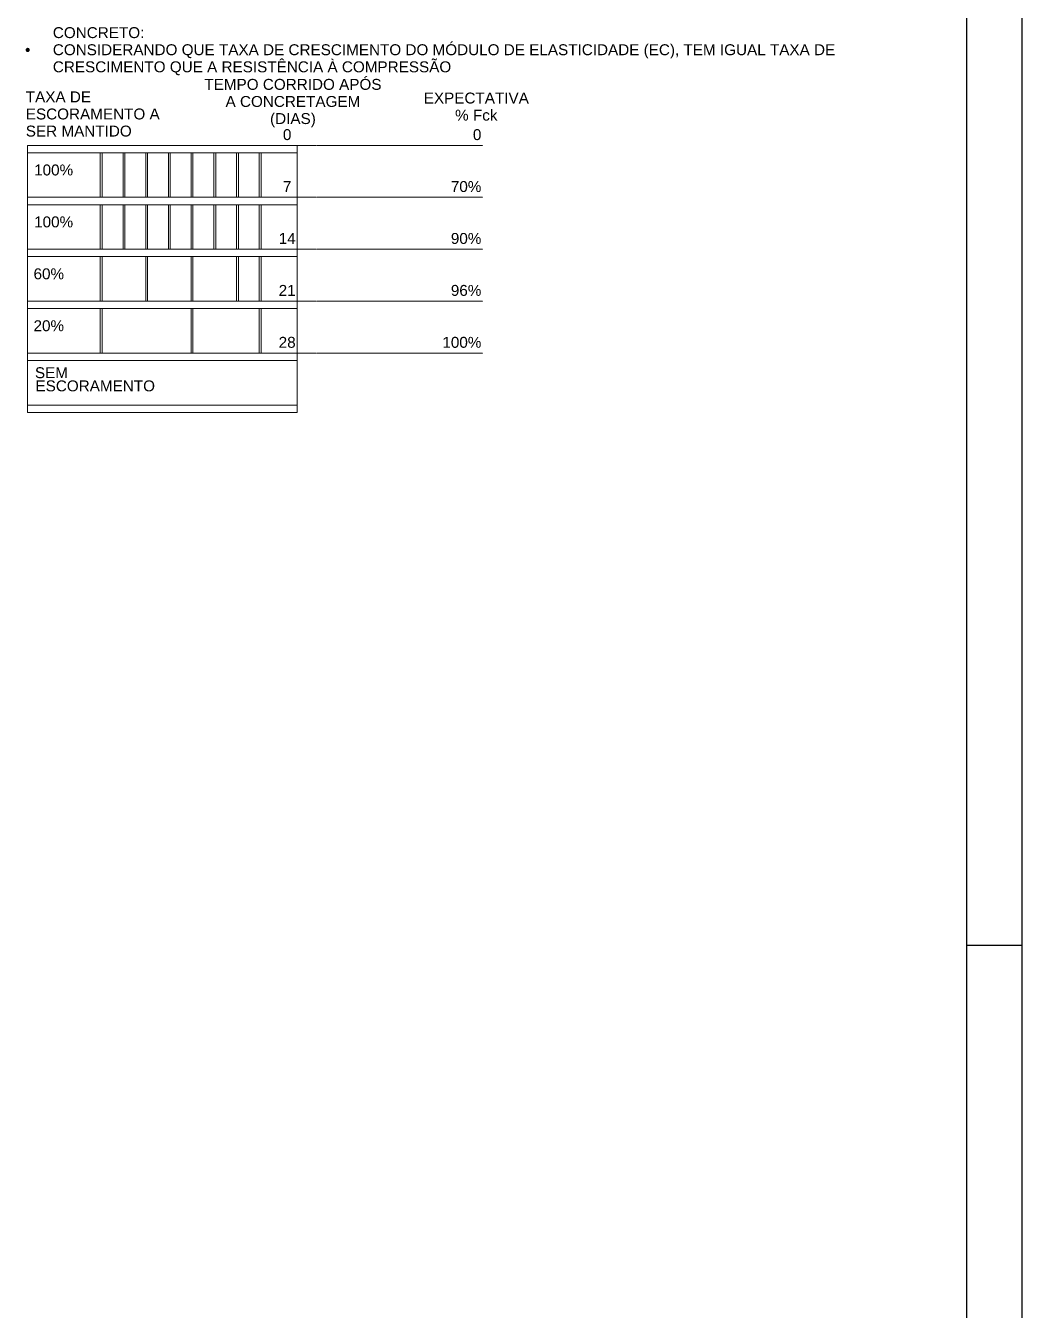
# Model space of a CAD drawing. Extents: x 37185 to 43130, y -8131 to -3926.
# Drawn here: x 42232 to 43130, y -6975 to -5819 of the extents above; entities that cross this region are included whole.
import ezdxf

# ---------------------------------------------------------------- set-up
doc = ezdxf.new("R2010")
doc.units = 0
doc.header["$MEASUREMENT"] = 0
doc.linetypes.add('Dash', pattern=[0.5, 0.3, -0.2])
doc.layers.add('95', color=7, linetype='CONTINUOUS')
for name, color, linetype, lineweight in [('WP_LINHAS 0_1PEN', 2, 'CONTINUOUS', 13), ('WP_LINHAS OCULTAS', 9, 'Dash', 13), ('WP_NOTAS', 2, 'CONTINUOUS', 9)]:
    doc.layers.add(name, color=color, linetype=linetype, lineweight=lineweight)
doc.styles.add('Arial', font='arial.ttf', dxfattribs={"height": 7.5})

msp = doc.modelspace()

# ---------------------------------------------------------------- linework, layer by layer
at = {"layer": '95', "linetype": 'Continuous'}
for p, q in [((43129.54, -8131.33), (43129.54, -3926.33)), ((43079.54, -8081.33), (43079.54, -3976.33)), ((43079.54, -6646.33), (43129.54, -6646.33))]:
    msp.add_line(p, q, dxfattribs=at)
at = {"layer": 'WP_LINHAS 0_1PEN'}
for p, q in [((42233.75, -6166.87), (42233.75, -5926.47)), ((42233.75, -5926.47), (42476.58, -5926.47)), ((42476.58, -5926.47), (42476.58, -6166.87)), ((42233.75, -5933.15), (42476.58, -5933.15)), ((42299.25, -5973.22), (42299.25, -5933.15)), ((42300.92, -5973.22), (42300.92, -5933.15)), ((42319.7, -5973.22), (42319.7, -5933.15)), ((42321.37, -5973.22), (42321.37, -5933.15)), ((42340.15, -5973.22), (42340.15, -5933.15)), ((42341.82, -5973.22), (42341.82, -5933.15)), ((42360.59, -5973.22), (42360.59, -5933.15)), ((42362.26, -5973.22), (42362.26, -5933.15)), ((42381.04, -5973.22), (42381.04, -5933.15)), ((42382.71, -5973.22), (42382.71, -5933.15)), ((42401.49, -5973.22), (42401.49, -5933.15)), ((42403.15, -5973.22), (42403.15, -5933.15)), ((42421.93, -5973.22), (42421.93, -5933.15)), ((42423.6, -5973.22), (42423.6, -5933.15)), ((42442.38, -5973.22), (42442.38, -5933.15)), ((42444.05, -5973.22), (42444.05, -5933.15)), ((42233.75, -5973.22), (42476.58, -5973.22)), ((42233.75, -5979.89), (42476.58, -5979.89)), ((42299.25, -6019.96), (42299.25, -5979.89)), ((42300.92, -6019.96), (42300.92, -5979.89)), ((42319.7, -6019.96), (42319.7, -5979.89)), ((42321.37, -6019.96), (42321.37, -5979.89)), ((42340.15, -6019.96), (42340.15, -5979.89)), ((42341.82, -6019.96), (42341.82, -5979.89)), ((42360.59, -6019.96), (42360.59, -5979.89)), ((42362.26, -6019.96), (42362.26, -5979.89)), ((42381.04, -6019.96), (42381.04, -5979.89)), ((42382.71, -6019.96), (42382.71, -5979.89)), ((42401.49, -6019.96), (42401.49, -5979.89)), ((42403.15, -6019.96), (42403.15, -5979.89)), ((42421.93, -6019.96), (42421.93, -5979.89)), ((42423.6, -6019.96), (42423.6, -5979.89)), ((42442.38, -6019.96), (42442.38, -5979.89)), ((42444.05, -6019.96), (42444.05, -5979.89)), ((42233.75, -6019.96), (42476.58, -6019.96)), ((42233.75, -6026.64), (42476.58, -6026.64)), ((42299.25, -6066.71), (42299.25, -6026.64)), ((42300.92, -6066.71), (42300.92, -6026.64)), ((42340.15, -6066.71), (42340.15, -6026.64)), ((42341.82, -6066.71), (42341.82, -6026.64)), ((42381.04, -6066.71), (42381.04, -6026.64)), ((42382.71, -6066.71), (42382.71, -6026.64)), ((42421.93, -6066.71), (42421.93, -6026.64)), ((42423.6, -6066.71), (42423.6, -6026.64)), ((42442.38, -6066.71), (42442.38, -6026.64)), ((42444.05, -6066.71), (42444.05, -6026.64)), ((42233.75, -6066.71), (42476.58, -6066.71)), ((42233.75, -6073.38), (42476.58, -6073.38)), ((42299.25, -6113.45), (42299.25, -6073.38)), ((42300.92, -6113.45), (42300.92, -6073.38)), ((42381.04, -6113.45), (42381.04, -6073.38)), ((42382.71, -6113.45), (42382.71, -6073.38)), ((42442.38, -6113.45), (42442.38, -6073.38)), ((42444.05, -6113.45), (42444.05, -6073.38)), ((42233.75, -6113.45), (42476.58, -6113.45)), ((42233.75, -6120.13), (42476.58, -6120.13)), ((42233.75, -6160.19), (42476.58, -6160.19)), ((42476.58, -6166.87), (42233.75, -6166.87))]:
    msp.add_line(p, q, dxfattribs=at)
at = {"layer": 'WP_LINHAS OCULTAS'}
for p, q in [((42476.58, -5926.47), (42643.75, -5926.47)), ((42476.58, -5973.22), (42643.75, -5973.22)), ((42476.58, -6019.96), (42643.75, -6019.96)), ((42476.58, -6066.71), (42643.75, -6066.71)), ((42476.58, -6113.45), (42643.75, -6113.45))]:
    msp.add_line(p, q, dxfattribs=at)

# ---------------------------------------------------------------- texts
at = {"layer": 'WP_NOTAS', "line_spacing_factor": 0.938532, "style": 'Arial'}
for s, insert, char_height, width, attachment_point in [('CONCRETO:', (42256.49, -5820.11), 9.835, 96.5981, 1), ('•', (42231.49, -5835.49), 9.84, 5.6288, 1), ('CONSIDERANDO QUE TAXA DE CRESCIMENTO DO MÓDULO DE ELASTICIDADE (EC), TEM IGUAL TAXA DE', (42256.49, -5835.49), 9.8353, 825.9861, 1), ('CRESCIMENTO QUE A RESISTÊNCIA À COMPRESSÃO', (42256.49, -5850.88), 9.8353, 420.1653, 1), ('TEMPO CORRIDO APÓS\\PA CONCRETAGEM\\P(DIAS)', (42472.71, -5866.68), 9.8353, 189.72, 2), ('TAXA DE\\PESCORAMENTO A\\PSER MANTIDO', (42232.13, -5877.94), 9.8353, 143.4, 1), ('EXPECTATIVA\\P% Fck', (42637.84, -5878.98), 9.8353, 112.68, 2), (' 0', (42459.88, -5911.89), 9.835, 13.68, 1), ('0', (42642.41, -5911.89), 9.84, 9.12, 3), ('100%', (42239.64, -5943.71), 9.835, 41.88, 1), (' 7', (42459.88, -5958.63), 9.835, 13.68, 1), ('70%', (42642.41, -5958.63), 9.835, 32.76, 3), ('100%', (42239.64, -5990.46), 9.835, 41.88, 1), ('14', (42459.88, -6005.37), 9.835, 18.24, 1), ('90%', (42642.41, -6005.37), 9.835, 32.76, 3), ('60%', (42239.11, -6037.2), 9.835, 32.76, 1), ('21', (42459.88, -6052.12), 9.835, 18.24, 1), ('96%', (42642.41, -6052.12), 9.835, 32.76, 3), ('20%', (42239.11, -6083.94), 9.835, 32.76, 1), ('28', (42459.88, -6098.86), 9.835, 18.24, 1), ('100%', (42642.41, -6098.86), 9.835, 41.88, 3), ('SEM', (42240.37, -6126.2), 9.835, 35.4, 1), ('ESCORAMENTO', (42240.87, -6138.06), 9.8353, 127.92, 1)]:
    msp.add_mtext(s, dxfattribs=dict(at, insert=insert, char_height=char_height, width=width, attachment_point=attachment_point))

doc.saveas('drawing.dxf')
